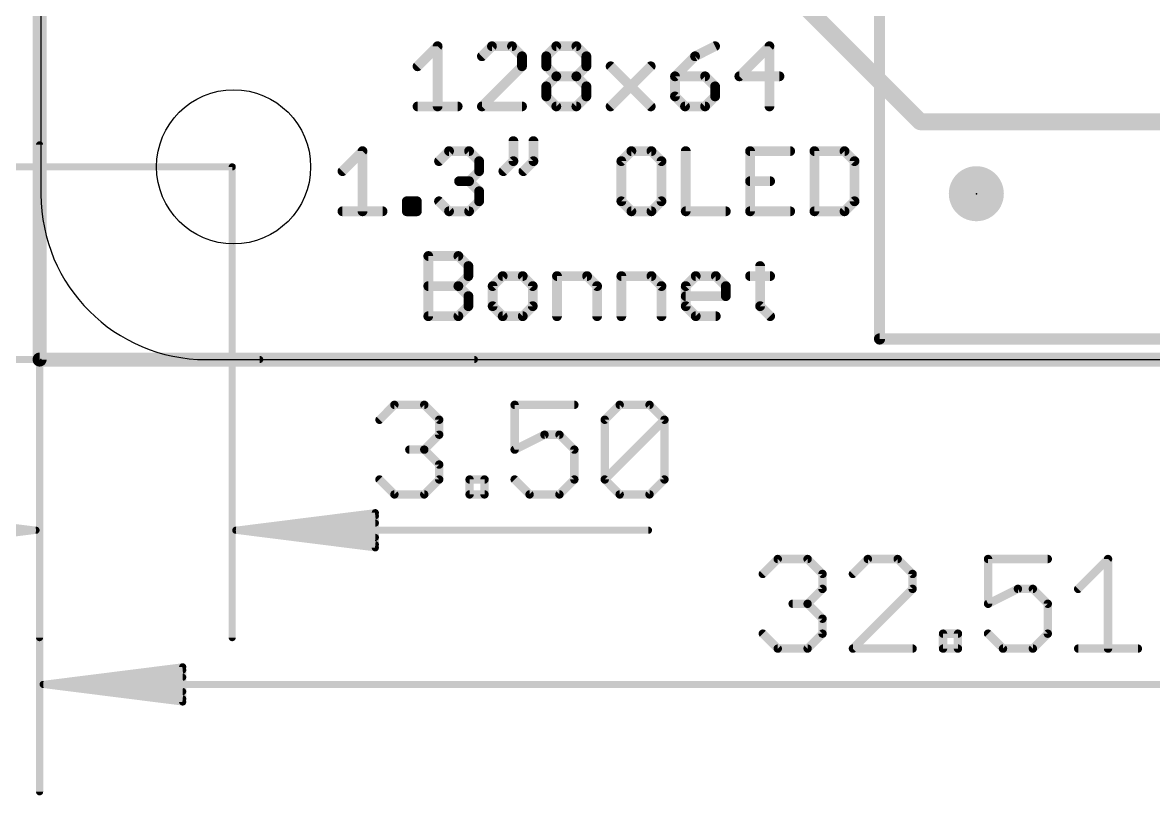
# Model space of a CAD drawing. Extents: x -10.9 to 75.6, y -7.9 to 39.
# Drawn here: x -0.31 to 20.24, y -7.92 to 6.12 of the extents above; entities that cross this region are included whole.
import ezdxf

# ---------------------------------------------------------------- set-up
doc = ezdxf.new("R2010")
doc.units = 0
for name, color, linetype in [('1', 12, 'CONTINUOUS'), ('16', 132, 'CONTINUOUS'), ('20', 53, 'CONTINUOUS'), ('21', 40, 'CONTINUOUS'), ('23', 53, 'CONTINUOUS'), ('47', 253, 'CONTINUOUS')]:
    doc.layers.add(name, color=color, linetype=linetype)

# ---------------------------------------------------------------- blocks, each defined once
blk = doc.blocks.new('PIE')
at = {"const_width": 0.5}
blk.add_lwpolyline([(0, -0.25, 1), (0, 0.25, 1), (0, -0.25)], format="xyb", dxfattribs=at)

msp = doc.modelspace()

# ---------------------------------------------------------------- linework, layer by layer
at = {"layer": '1', "const_width": 0.254}
for points in [[(0, 30.48), (0, 0)], [(0, 0), (65.278, 0)]]:
    msp.add_lwpolyline(points, dxfattribs=at)
at = {"layer": '1', "const_width": 0.127}
for points in [[(0, 0.0635, 1), (0, -0.0635)], [(-0.0635, 0, 1), (0.0635, 0)]]:
    msp.add_lwpolyline(points, format="xyb", dxfattribs=at)
at = {"layer": '16', "const_width": 0.3048}
for points in [[(1.524, 18.796), (16.002, 4.318)], [(16.002, 4.318), (31.115, 4.318)]]:
    msp.add_lwpolyline(points, dxfattribs=at)
at = {"layer": '16', "const_width": 0.1524}
for points in [[(16.002, 4.3942, 1), (16.002, 4.2418)], [(15.9481, 4.2641, 1), (16.0559, 4.3719)]]:
    msp.add_lwpolyline(points, format="xyb", dxfattribs=at)
at = {"layer": '20'}
for p, q in [((0.0254, 27.6604), (0.0254, 3)), ((3.0254, 0), (62.0254, 0))]:
    msp.add_line(p, q, dxfattribs=at)
msp.add_circle((3.5254, 3.5), 1.4, dxfattribs=at)
msp.add_arc((3.0254, 3), 3, 180, 270, dxfattribs=at)
at = {"layer": '21'}
for points, const_width in [([(15.262, 0.374), (15.262, 23.374)], 0.2032), ([(6.8677, 5.3262), (7.2321, 5.6905)], 0.1778), ([(7.2321, 5.6905), (7.2321, 4.5974)], 0.1778), ([(8.2193, 5.6905), (8.0371, 5.5083)], 0.1778), ([(8.5837, 5.6905), (8.2193, 5.6905)], 0.1778), ([(8.7659, 5.5083), (8.5837, 5.6905)], 0.1778), ([(9.2065, 5.5083), (9.3887, 5.6905)], 0.1778), ([(9.3887, 5.6905), (9.7531, 5.6905)], 0.1778), ([(9.7531, 5.6905), (9.9352, 5.5083)], 0.1778), ([(12.274, 5.6905), (11.9097, 5.5083)], 0.1778), ([(13.2613, 5.6905), (12.7147, 5.144)], 0.1778), ([(13.2613, 4.5974), (13.2613, 5.6905)], 0.1778), ([(8.7659, 5.3262), (8.7659, 5.5083)], 0.1778), ([(9.2065, 5.3262), (9.2065, 5.5083)], 0.1778), ([(9.9352, 5.5083), (9.9352, 5.3262)], 0.1778), ([(11.9097, 5.5083), (11.5453, 5.144)], 0.1778), ([(8.0371, 4.5974), (8.7659, 5.3262)], 0.1778), ([(9.3887, 5.144), (9.2065, 5.3262)], 0.1778), ([(9.9352, 5.3262), (9.7531, 5.144)], 0.1778), ([(10.3759, 5.3262), (11.1046, 4.5974)], 0.1778), ([(10.3759, 4.5974), (11.1046, 5.3262)], 0.1778), ([(9.2065, 4.9618), (9.3887, 5.144)], 0.1778), ([(9.3887, 5.144), (9.7531, 5.144)], 0.1778), ([(9.7531, 5.144), (9.9352, 4.9618)], 0.1778), ([(11.5453, 5.144), (11.5453, 4.7796)], 0.1778), ([(12.0919, 5.144), (11.5453, 5.144)], 0.1778), ([(12.274, 4.9618), (12.0919, 5.144)], 0.1778), ([(12.7147, 5.144), (13.4434, 5.144)], 0.1778), ([(9.2065, 4.7796), (9.2065, 4.9618)], 0.1778), ([(9.9352, 4.9618), (9.9352, 4.7796)], 0.1778), ([(12.274, 4.7796), (12.274, 4.9618)], 0.1778), ([(9.3887, 4.5974), (9.2065, 4.7796)], 0.1778), ([(9.9352, 4.7796), (9.7531, 4.5974)], 0.1778), ([(11.5453, 4.7796), (11.7275, 4.5974)], 0.1778), ([(12.0919, 4.5974), (12.274, 4.7796)], 0.1778), ([(6.8677, 4.5974), (7.5965, 4.5974)], 0.1778), ([(8.7659, 4.5974), (8.0371, 4.5974)], 0.1778), ([(9.7531, 4.5974), (9.3887, 4.5974)], 0.1778), ([(11.7275, 4.5974), (12.0919, 4.5974)], 0.1778), ([(8.6091, 3.9677), (8.6091, 3.6033)], 0.1778), ([(8.9735, 3.9677), (8.9735, 3.6033)], 0.1778), ([(5.5034, 3.4212), (5.8678, 3.7855)], 0.1778), ([(5.8678, 3.7855), (5.8678, 2.6924)], 0.1778), ([(7.2575, 3.6033), (7.4397, 3.7855)], 0.1778), ([(7.4397, 3.7855), (7.8041, 3.7855)], 0.1778), ([(7.8041, 3.7855), (7.9863, 3.6033)], 0.1778), ([(10.753, 3.7855), (10.5708, 3.6033)], 0.1778), ([(11.1174, 3.7855), (10.753, 3.7855)], 0.1778), ([(11.2995, 3.6033), (11.1174, 3.7855)], 0.1778), ([(11.7402, 3.7855), (11.7402, 2.6924)], 0.1778), ([(13.6383, 3.7855), (12.9096, 3.7855)], 0.1778), ([(12.9096, 3.7855), (12.9096, 2.6924)], 0.1778), ([(14.079, 3.7855), (14.079, 2.6924)], 0.1778), ([(14.6255, 3.7855), (14.079, 3.7855)], 0.1778), ([(14.8077, 3.6033), (14.6255, 3.7855)], 0.1778), ([(7.9863, 3.4212), (7.8041, 3.239)], 0.1778), ([(7.9863, 3.6033), (7.9863, 3.4212)], 0.1778), ([(8.6091, 3.6033), (8.4269, 3.4212)], 0.1778), ([(8.9735, 3.6033), (8.7913, 3.4212)], 0.1778), ([(10.5708, 3.6033), (10.5708, 2.8746)], 0.1778), ([(11.2995, 2.8746), (11.2995, 3.6033)], 0.1778), ([(14.8077, 2.8746), (14.8077, 3.6033)], 0.1778), ([(7.8041, 3.239), (7.6219, 3.239)], 0.1778), ([(7.8041, 3.239), (7.9863, 3.0568)], 0.1778), ([(12.9096, 3.239), (13.274, 3.239)], 0.1778), ([(7.9863, 3.0568), (7.9863, 2.8746)], 0.1778), ([(6.6728, 2.6924), (6.6728, 2.8746)], 0.1778), ([(6.6728, 2.8746), (6.855, 2.8746)], 0.1778), ([(6.855, 2.8746), (6.855, 2.6924)], 0.1778), ([(7.4397, 2.6924), (7.2575, 2.8746)], 0.1778), ([(7.9863, 2.8746), (7.8041, 2.6924)], 0.1778), ([(10.5708, 2.8746), (10.753, 2.6924)], 0.1778), ([(11.1174, 2.6924), (11.2995, 2.8746)], 0.1778), ([(14.6255, 2.6924), (14.8077, 2.8746)], 0.1778), ([(5.5034, 2.6924), (6.2322, 2.6924)], 0.1778), ([(6.855, 2.6924), (6.6728, 2.6924)], 0.1778), ([(7.8041, 2.6924), (7.4397, 2.6924)], 0.1778), ([(10.753, 2.6924), (11.1174, 2.6924)], 0.1778), ([(11.7402, 2.6924), (12.4689, 2.6924)], 0.1778), ([(12.9096, 2.6924), (13.6383, 2.6924)], 0.1778), ([(14.079, 2.6924), (14.6255, 2.6924)], 0.1778), ([(7.0626, 0.7874), (7.0626, 1.8805)], 0.1778), ([(7.0626, 1.8805), (7.6092, 1.8805)], 0.1778), ([(7.6092, 1.8805), (7.7914, 1.6983)], 0.1778), ([(7.7914, 1.6983), (7.7914, 1.5162)], 0.1778), ([(13.0918, 1.6983), (13.0918, 0.9696)], 0.1778), ([(7.7914, 1.5162), (7.6092, 1.334)], 0.1778), ([(8.4142, 1.5162), (8.232, 1.334)], 0.1778), ([(8.7786, 1.5162), (8.4142, 1.5162)], 0.1778), ([(8.9608, 1.334), (8.7786, 1.5162)], 0.1778), ([(9.4014, 0.7874), (9.4014, 1.5162)], 0.1778), ([(9.4014, 1.5162), (9.948, 1.5162)], 0.1778), ([(9.948, 1.5162), (10.1301, 1.334)], 0.1778), ([(10.5708, 0.7874), (10.5708, 1.5162)], 0.1778), ([(10.5708, 1.5162), (11.1174, 1.5162)], 0.1778), ([(11.1174, 1.5162), (11.2995, 1.334)], 0.1778), ([(11.7402, 1.334), (11.9224, 1.5162)], 0.1778), ([(11.9224, 1.5162), (12.2868, 1.5162)], 0.1778), ([(12.2868, 1.5162), (12.4689, 1.334)], 0.1778), ([(12.9096, 1.5162), (13.274, 1.5162)], 0.1778), ([(7.0626, 1.334), (7.6092, 1.334)], 0.1778), ([(7.6092, 1.334), (7.7914, 1.1518)], 0.1778), ([(7.7914, 1.1518), (7.7914, 0.9696)], 0.1778), ([(8.232, 1.334), (8.232, 0.9696)], 0.1778), ([(8.9608, 0.9696), (8.9608, 1.334)], 0.1778), ([(10.1301, 1.334), (10.1301, 0.7874)], 0.1778), ([(11.2995, 1.334), (11.2995, 0.7874)], 0.1778), ([(11.7402, 0.9696), (11.7402, 1.334)], 0.1778), ([(12.4689, 1.1518), (11.7402, 1.1518)], 0.1778), ([(12.4689, 1.334), (12.4689, 1.1518)], 0.1778), ([(7.7914, 0.9696), (7.6092, 0.7874)], 0.1778), ([(8.232, 0.9696), (8.4142, 0.7874)], 0.1778), ([(8.7786, 0.7874), (8.9608, 0.9696)], 0.1778), ([(11.9224, 0.7874), (11.7402, 0.9696)], 0.1778), ([(13.0918, 0.9696), (13.274, 0.7874)], 0.1778), ([(7.6092, 0.7874), (7.0626, 0.7874)], 0.1778), ([(8.4142, 0.7874), (8.7786, 0.7874)], 0.1778), ([(12.2868, 0.7874), (11.9224, 0.7874)], 0.1778), ([(49.762, 0.374), (15.262, 0.374)], 0.2032)]:
    msp.add_lwpolyline(points, dxfattribs=dict(at, const_width=const_width))
for points, const_width in [([(7.2765, 5.6905, 1), (7.1876, 5.6905)], 0.0889), ([(7.2635, 5.6591, 1), (7.2006, 5.722)], 0.0889), ([(8.2193, 5.735, 1), (8.2193, 5.6461)], 0.0889), ([(8.2507, 5.6591, 1), (8.1879, 5.722)], 0.0889), ([(8.6151, 5.722, 1), (8.5522, 5.6591)], 0.0889), ([(8.5837, 5.6461, 1), (8.5837, 5.735)], 0.0889), ([(9.3887, 5.735, 1), (9.3887, 5.6461)], 0.0889), ([(9.4201, 5.6591, 1), (9.3573, 5.722)], 0.0889), ([(9.7845, 5.722, 1), (9.7216, 5.6591)], 0.0889), ([(9.7531, 5.6461, 1), (9.7531, 5.735)], 0.0889), ([(12.2939, 5.6508, 1), (12.2542, 5.7303)], 0.0889), ([(13.3057, 5.6905, 1), (13.2168, 5.6905)], 0.0889), ([(13.2927, 5.6591, 1), (13.2298, 5.722)], 0.0889), ([(8.0057, 5.5398, 1), (8.0685, 5.4769)], 0.0889), ([(8.8103, 5.5083, 1), (8.7214, 5.5083)], 0.0889), ([(8.7344, 5.4769, 1), (8.7973, 5.5398)], 0.0889), ([(9.2509, 5.5083, 1), (9.162, 5.5083)], 0.0889), ([(9.1751, 5.5398, 1), (9.2379, 5.4769)], 0.0889), ([(9.9797, 5.5083, 1), (9.8908, 5.5083)], 0.0889), ([(9.9038, 5.4769, 1), (9.9667, 5.5398)], 0.0889), ([(11.8898, 5.5481, 1), (11.9295, 5.4686)], 0.0889), ([(11.9411, 5.4769, 1), (11.8782, 5.5398)], 0.0889), ([(6.8363, 5.3576, 1), (6.8991, 5.2947)], 0.0889), ([(8.7214, 5.3262, 1), (8.8103, 5.3262)], 0.0889), ([(8.7973, 5.2947, 1), (8.7344, 5.3576)], 0.0889), ([(9.2379, 5.3576, 1), (9.1751, 5.2947)], 0.0889), ([(9.162, 5.3262, 1), (9.2509, 5.3262)], 0.0889), ([(9.8908, 5.3262, 1), (9.9797, 5.3262)], 0.0889), ([(9.9667, 5.2947, 1), (9.9038, 5.3576)], 0.0889), ([(10.4073, 5.3576, 1), (10.3445, 5.2947)], 0.0889), ([(11.1361, 5.2947, 1), (11.0732, 5.3576)], 0.0889), ([(9.3887, 5.1884, 1), (9.3887, 5.0995)], 0.0889), ([(9.4201, 5.1125, 1), (9.3573, 5.1754)], 0.0889), ([(9.3573, 5.1125, 1), (9.4201, 5.1754)], 0.0889), ([(9.7845, 5.1754, 1), (9.7216, 5.1125)], 0.0889), ([(9.7216, 5.1754, 1), (9.7845, 5.1125)], 0.0889), ([(9.7531, 5.0995, 1), (9.7531, 5.1884)], 0.0889), ([(11.5897, 5.144, 1), (11.5008, 5.144)], 0.0889), ([(11.5453, 5.1884, 1), (11.5453, 5.0995)], 0.0889), ([(11.5139, 5.1754, 1), (11.5767, 5.1125)], 0.0889), ([(12.1233, 5.1754, 1), (12.0604, 5.1125)], 0.0889), ([(12.0919, 5.0995, 1), (12.0919, 5.1884)], 0.0889), ([(12.7147, 5.1884, 1), (12.7147, 5.0995)], 0.0889), ([(12.6833, 5.1754, 1), (12.7461, 5.1125)], 0.0889), ([(13.4434, 5.0995, 1), (13.4434, 5.1884)], 0.0889), ([(9.2509, 4.9618, 1), (9.162, 4.9618)], 0.0889), ([(9.1751, 4.9932, 1), (9.2379, 4.9303)], 0.0889), ([(9.9797, 4.9618, 1), (9.8908, 4.9618)], 0.0889), ([(9.9038, 4.9303, 1), (9.9667, 4.9932)], 0.0889), ([(12.3185, 4.9618, 1), (12.2296, 4.9618)], 0.0889), ([(12.2426, 4.9303, 1), (12.3055, 4.9932)], 0.0889), ([(9.2379, 4.811, 1), (9.1751, 4.7482)], 0.0889), ([(9.162, 4.7796, 1), (9.2509, 4.7796)], 0.0889), ([(9.8908, 4.7796, 1), (9.9797, 4.7796)], 0.0889), ([(9.9667, 4.7482, 1), (9.9038, 4.811)], 0.0889), ([(11.5008, 4.7796, 1), (11.5897, 4.7796)], 0.0889), ([(11.5767, 4.811, 1), (11.5139, 4.7482)], 0.0889), ([(12.2296, 4.7796, 1), (12.3185, 4.7796)], 0.0889), ([(12.3055, 4.7482, 1), (12.2426, 4.811)], 0.0889), ([(6.8677, 4.6419, 1), (6.8677, 4.553)], 0.0889), ([(7.1876, 4.5974, 1), (7.2765, 4.5974)], 0.0889), ([(7.5965, 4.553, 1), (7.5965, 4.6419)], 0.0889), ([(8.0371, 4.6419, 1), (8.0371, 4.553)], 0.0889), ([(8.0057, 4.6288, 1), (8.0685, 4.566)], 0.0889), ([(8.7659, 4.553, 1), (8.7659, 4.6419)], 0.0889), ([(9.3887, 4.6419, 1), (9.3887, 4.553)], 0.0889), ([(9.3573, 4.566, 1), (9.4201, 4.6288)], 0.0889), ([(9.7216, 4.6288, 1), (9.7845, 4.566)], 0.0889), ([(9.7531, 4.553, 1), (9.7531, 4.6419)], 0.0889), ([(10.3445, 4.6288, 1), (10.4073, 4.566)], 0.0889), ([(11.0732, 4.566, 1), (11.1361, 4.6288)], 0.0889), ([(11.7275, 4.6419, 1), (11.7275, 4.553)], 0.0889), ([(11.696, 4.566, 1), (11.7589, 4.6288)], 0.0889), ([(12.0604, 4.6288, 1), (12.1233, 4.566)], 0.0889), ([(12.0919, 4.553, 1), (12.0919, 4.6419)], 0.0889), ([(13.2168, 4.5974, 1), (13.3057, 4.5974)], 0.0889), ([(8.6535, 3.9677, 1), (8.5646, 3.9677)], 0.0889), ([(9.0179, 3.9677, 1), (8.929, 3.9677)], 0.0889), ([(5.9122, 3.7855, 1), (5.8233, 3.7855)], 0.0889), ([(5.8992, 3.7541, 1), (5.8363, 3.817)], 0.0889), ([(7.4397, 3.83, 1), (7.4397, 3.7411)], 0.0889), ([(7.4711, 3.7541, 1), (7.4083, 3.817)], 0.0889), ([(7.8355, 3.817, 1), (7.7726, 3.7541)], 0.0889), ([(7.8041, 3.7411, 1), (7.8041, 3.83)], 0.0889), ([(10.753, 3.83, 1), (10.753, 3.7411)], 0.0889), ([(10.7844, 3.7541, 1), (10.7215, 3.817)], 0.0889), ([(11.1488, 3.817, 1), (11.0859, 3.7541)], 0.0889), ([(11.1174, 3.7411, 1), (11.1174, 3.83)], 0.0889), ([(11.7846, 3.7855, 1), (11.6957, 3.7855)], 0.0889), ([(12.954, 3.7855, 1), (12.8651, 3.7855)], 0.0889), ([(12.9096, 3.83, 1), (12.9096, 3.7411)], 0.0889), ([(13.6383, 3.7411, 1), (13.6383, 3.83)], 0.0889), ([(14.1234, 3.7855, 1), (14.0345, 3.7855)], 0.0889), ([(14.079, 3.83, 1), (14.079, 3.7411)], 0.0889), ([(14.657, 3.817, 1), (14.5941, 3.7541)], 0.0889), ([(14.6255, 3.7411, 1), (14.6255, 3.83)], 0.0889), ([(5.472, 3.4526, 1), (5.5348, 3.3897)], 0.0889), ([(7.2261, 3.6348, 1), (7.2889, 3.5719)], 0.0889), ([(8.0307, 3.6033, 1), (7.9418, 3.6033)], 0.0889), ([(7.9548, 3.5719, 1), (8.0177, 3.6348)], 0.0889), ([(8.0177, 3.3897, 1), (7.9548, 3.4526)], 0.0889), ([(8.3955, 3.4526, 1), (8.4583, 3.3897)], 0.0889), ([(8.5646, 3.6033, 1), (8.6535, 3.6033)], 0.0889), ([(8.6405, 3.5719, 1), (8.5777, 3.6348)], 0.0889), ([(8.7598, 3.4526, 1), (8.8227, 3.3897)], 0.0889), ([(8.929, 3.6033, 1), (9.0179, 3.6033)], 0.0889), ([(9.0049, 3.5719, 1), (8.942, 3.6348)], 0.0889), ([(10.6152, 3.6033, 1), (10.5263, 3.6033)], 0.0889), ([(10.5394, 3.6348, 1), (10.6022, 3.5719)], 0.0889), ([(11.344, 3.6033, 1), (11.2551, 3.6033)], 0.0889), ([(11.2681, 3.5719, 1), (11.331, 3.6348)], 0.0889), ([(14.8522, 3.6033, 1), (14.7633, 3.6033)], 0.0889), ([(14.7763, 3.5719, 1), (14.8392, 3.6348)], 0.0889), ([(7.6219, 3.2834, 1), (7.6219, 3.1945)], 0.0889), ([(7.8355, 3.2704, 1), (7.7726, 3.2075)], 0.0889), ([(7.7726, 3.2704, 1), (7.8355, 3.2075)], 0.0889), ([(7.8041, 3.1945, 1), (7.8041, 3.2834)], 0.0889), ([(7.9418, 3.4212, 1), (8.0307, 3.4212)], 0.0889), ([(12.9096, 3.2834, 1), (12.9096, 3.1945)], 0.0889), ([(13.274, 3.1945, 1), (13.274, 3.2834)], 0.0889), ([(8.0307, 3.0568, 1), (7.9418, 3.0568)], 0.0889), ([(7.9548, 3.0253, 1), (8.0177, 3.0882)], 0.0889), ([(6.6728, 2.919, 1), (6.6728, 2.8301)], 0.0889), ([(6.7173, 2.8746, 1), (6.6284, 2.8746)], 0.0889), ([(6.8994, 2.8746, 1), (6.8105, 2.8746)], 0.0889), ([(6.855, 2.8301, 1), (6.855, 2.919)], 0.0889), ([(7.2889, 2.906, 1), (7.2261, 2.8432)], 0.0889), ([(7.9418, 2.8746, 1), (8.0307, 2.8746)], 0.0889), ([(8.0177, 2.8432, 1), (7.9548, 2.906)], 0.0889), ([(10.6022, 2.906, 1), (10.5394, 2.8432)], 0.0889), ([(10.5263, 2.8746, 1), (10.6152, 2.8746)], 0.0889), ([(11.2551, 2.8746, 1), (11.344, 2.8746)], 0.0889), ([(11.331, 2.8432, 1), (11.2681, 2.906)], 0.0889), ([(14.7633, 2.8746, 1), (14.8522, 2.8746)], 0.0889), ([(14.8392, 2.8432, 1), (14.7763, 2.906)], 0.0889), ([(5.5034, 2.7369, 1), (5.5034, 2.648)], 0.0889), ([(5.8233, 2.6924, 1), (5.9122, 2.6924)], 0.0889), ([(6.2322, 2.648, 1), (6.2322, 2.7369)], 0.0889), ([(6.6728, 2.7369, 1), (6.6728, 2.648)], 0.0889), ([(6.6284, 2.6924, 1), (6.7173, 2.6924)], 0.0889), ([(6.8105, 2.6924, 1), (6.8994, 2.6924)], 0.0889), ([(6.855, 2.648, 1), (6.855, 2.7369)], 0.0889), ([(7.4397, 2.7369, 1), (7.4397, 2.648)], 0.0889), ([(7.4083, 2.661, 1), (7.4711, 2.7238)], 0.0889), ([(7.7726, 2.7238, 1), (7.8355, 2.661)], 0.0889), ([(7.8041, 2.648, 1), (7.8041, 2.7369)], 0.0889), ([(10.753, 2.7369, 1), (10.753, 2.648)], 0.0889), ([(10.7215, 2.661, 1), (10.7844, 2.7238)], 0.0889), ([(11.0859, 2.7238, 1), (11.1488, 2.661)], 0.0889), ([(11.1174, 2.648, 1), (11.1174, 2.7369)], 0.0889), ([(11.7402, 2.7369, 1), (11.7402, 2.648)], 0.0889), ([(11.6957, 2.6924, 1), (11.7846, 2.6924)], 0.0889), ([(12.4689, 2.648, 1), (12.4689, 2.7369)], 0.0889), ([(12.8651, 2.6924, 1), (12.954, 2.6924)], 0.0889), ([(12.9096, 2.7369, 1), (12.9096, 2.648)], 0.0889), ([(13.6383, 2.648, 1), (13.6383, 2.7369)], 0.0889), ([(14.0345, 2.6924, 1), (14.1234, 2.6924)], 0.0889), ([(14.079, 2.7369, 1), (14.079, 2.648)], 0.0889), ([(14.5941, 2.7238, 1), (14.657, 2.661)], 0.0889), ([(14.6255, 2.648, 1), (14.6255, 2.7369)], 0.0889), ([(7.1071, 1.8805, 1), (7.0182, 1.8805)], 0.0889), ([(7.0626, 1.925, 1), (7.0626, 1.8361)], 0.0889), ([(7.6406, 1.912, 1), (7.5777, 1.8491)], 0.0889), ([(7.6092, 1.8361, 1), (7.6092, 1.925)], 0.0889), ([(7.8358, 1.6983, 1), (7.7469, 1.6983)], 0.0889), ([(7.7599, 1.6669, 1), (7.8228, 1.7298)], 0.0889), ([(13.1362, 1.6983, 1), (13.0473, 1.6983)], 0.0889), ([(7.7469, 1.5162, 1), (7.8358, 1.5162)], 0.0889), ([(7.8228, 1.4847, 1), (7.7599, 1.5476)], 0.0889), ([(8.4142, 1.5606, 1), (8.4142, 1.4717)], 0.0889), ([(8.4456, 1.4847, 1), (8.3828, 1.5476)], 0.0889), ([(8.81, 1.5476, 1), (8.7471, 1.4847)], 0.0889), ([(8.7786, 1.4717, 1), (8.7786, 1.5606)], 0.0889), ([(9.4458, 1.5162, 1), (9.3569, 1.5162)], 0.0889), ([(9.4014, 1.5606, 1), (9.4014, 1.4717)], 0.0889), ([(9.9794, 1.5476, 1), (9.9165, 1.4847)], 0.0889), ([(9.948, 1.4717, 1), (9.948, 1.5606)], 0.0889), ([(10.6152, 1.5162, 1), (10.5263, 1.5162)], 0.0889), ([(10.5708, 1.5606, 1), (10.5708, 1.4717)], 0.0889), ([(11.1488, 1.5476, 1), (11.0859, 1.4847)], 0.0889), ([(11.1174, 1.4717, 1), (11.1174, 1.5606)], 0.0889), ([(11.9224, 1.5606, 1), (11.9224, 1.4717)], 0.0889), ([(11.9538, 1.4847, 1), (11.8909, 1.5476)], 0.0889), ([(12.3182, 1.5476, 1), (12.2553, 1.4847)], 0.0889), ([(12.2868, 1.4717, 1), (12.2868, 1.5606)], 0.0889), ([(12.9096, 1.5606, 1), (12.9096, 1.4717)], 0.0889), ([(13.274, 1.4717, 1), (13.274, 1.5606)], 0.0889), ([(7.0626, 1.3784, 1), (7.0626, 1.2895)], 0.0889), ([(7.6406, 1.3654, 1), (7.5777, 1.3025)], 0.0889), ([(7.5777, 1.3654, 1), (7.6406, 1.3025)], 0.0889), ([(7.6092, 1.2895, 1), (7.6092, 1.3784)], 0.0889), ([(7.8358, 1.1518, 1), (7.7469, 1.1518)], 0.0889), ([(8.2764, 1.334, 1), (8.1875, 1.334)], 0.0889), ([(8.2006, 1.3654, 1), (8.2634, 1.3025)], 0.0889), ([(9.0052, 1.334, 1), (8.9163, 1.334)], 0.0889), ([(8.9293, 1.3025, 1), (8.9922, 1.3654)], 0.0889), ([(10.1746, 1.334, 1), (10.0857, 1.334)], 0.0889), ([(10.0987, 1.3025, 1), (10.1616, 1.3654)], 0.0889), ([(11.344, 1.334, 1), (11.2551, 1.334)], 0.0889), ([(11.2681, 1.3025, 1), (11.331, 1.3654)], 0.0889), ([(11.7846, 1.334, 1), (11.6957, 1.334)], 0.0889), ([(11.7088, 1.3654, 1), (11.7716, 1.3025)], 0.0889), ([(11.7402, 1.1962, 1), (11.7402, 1.1073)], 0.0889), ([(12.5134, 1.334, 1), (12.4245, 1.334)], 0.0889), ([(12.4375, 1.3025, 1), (12.5004, 1.3654)], 0.0889), ([(12.4689, 1.1073, 1), (12.4689, 1.1962)], 0.0889), ([(7.7599, 1.1203, 1), (7.8228, 1.1832)], 0.0889), ([(7.8228, 0.9382, 1), (7.7599, 1.001)], 0.0889), ([(8.2634, 1.001, 1), (8.2006, 0.9382)], 0.0889), ([(8.9922, 0.9382, 1), (8.9293, 1.001)], 0.0889), ([(11.7716, 1.001, 1), (11.7088, 0.9382)], 0.0889), ([(12.4245, 1.1518, 1), (12.5134, 1.1518)], 0.0889), ([(13.1232, 1.001, 1), (13.0603, 0.9382)], 0.0889), ([(7.0626, 0.8318, 1), (7.0626, 0.7429)], 0.0889), ([(7.0182, 0.7874, 1), (7.1071, 0.7874)], 0.0889), ([(7.5777, 0.8188, 1), (7.6406, 0.756)], 0.0889), ([(7.6092, 0.7429, 1), (7.6092, 0.8318)], 0.0889), ([(7.7469, 0.9696, 1), (7.8358, 0.9696)], 0.0889), ([(8.1875, 0.9696, 1), (8.2764, 0.9696)], 0.0889), ([(8.4142, 0.8318, 1), (8.4142, 0.7429)], 0.0889), ([(8.3828, 0.756, 1), (8.4456, 0.8188)], 0.0889), ([(8.7471, 0.8188, 1), (8.81, 0.756)], 0.0889), ([(8.7786, 0.7429, 1), (8.7786, 0.8318)], 0.0889), ([(8.9163, 0.9696, 1), (9.0052, 0.9696)], 0.0889), ([(9.3569, 0.7874, 1), (9.4458, 0.7874)], 0.0889), ([(10.0857, 0.7874, 1), (10.1746, 0.7874)], 0.0889), ([(10.5263, 0.7874, 1), (10.6152, 0.7874)], 0.0889), ([(11.2551, 0.7874, 1), (11.344, 0.7874)], 0.0889), ([(11.6957, 0.9696, 1), (11.7846, 0.9696)], 0.0889), ([(11.9224, 0.8318, 1), (11.9224, 0.7429)], 0.0889), ([(11.8909, 0.756, 1), (11.9538, 0.8188)], 0.0889), ([(12.2868, 0.7429, 1), (12.2868, 0.8318)], 0.0889), ([(13.0473, 0.9696, 1), (13.1362, 0.9696)], 0.0889), ([(13.2425, 0.756, 1), (13.3054, 0.8188)], 0.0889), ([(15.262, 0.4248, 1), (15.262, 0.3232)], 0.1016), ([(15.2112, 0.374, 1), (15.3128, 0.374)], 0.1016)]:
    msp.add_lwpolyline(points, format="xyb", dxfattribs=dict(at, const_width=const_width))
at = {"layer": '23'}
for p in [(17.0208, 3.0122), (0.0254, 0)]:
    msp.add_point(p, dxfattribs=at)
at = {"layer": '47'}
for points, const_width in [([(0, 13.1), (0, -7.85)], 0.13), ([(0, 3.9), (0, -5.05)], 0.13), ([(3.5, 3.5), (-4.05, 3.5)], 0.13), ([(3.5, 3.5), (3.5, -5.05)], 0.13), ([(37.3, 0), (-10.45, 0)], 0.13), ([(7.9, 0), (-6.75, 0)], 0.13), ([(4, 0), (-4.05, 0)], 0.13), ([(6.1762, -1.0935), (6.4474, -0.8223)], 0.1524), ([(6.4474, -0.8223), (6.9897, -0.8223)], 0.1524), ([(6.9897, -0.8223), (7.2609, -1.0935)], 0.1524), ([(9.7166, -0.8223), (8.6319, -0.8223)], 0.1524), ([(8.6319, -0.8223), (8.6319, -1.6358)], 0.1524), ([(10.2691, -1.0935), (10.5403, -0.8223)], 0.1524), ([(10.5403, -0.8223), (11.0826, -0.8223)], 0.1524), ([(11.0826, -0.8223), (11.3537, -1.0935)], 0.1524), ([(7.2609, -1.0935), (7.2609, -1.3646)], 0.1524), ([(10.2691, -2.1781), (10.2691, -1.0935)], 0.1524), ([(10.2691, -2.1781), (11.3537, -1.0935)], 0.1524), ([(11.3537, -1.0935), (11.3537, -2.1781)], 0.1524), ([(7.2609, -1.3646), (6.9897, -1.6358)], 0.1524), ([(8.6319, -1.6358), (9.1743, -1.3646)], 0.1524), ([(9.1743, -1.3646), (9.4454, -1.3646)], 0.1524), ([(9.4454, -1.3646), (9.7166, -1.6358)], 0.1524), ([(6.9897, -1.6358), (6.7185, -1.6358)], 0.1524), ([(6.9897, -1.6358), (7.2609, -1.907)], 0.1524), ([(9.7166, -1.6358), (9.7166, -2.1781)], 0.1524), ([(7.2609, -1.907), (7.2609, -2.1781)], 0.1524), ([(6.4474, -2.4493), (6.1762, -2.1781)], 0.1524), ([(7.2609, -2.1781), (6.9897, -2.4493)], 0.1524), ([(7.8134, -2.4493), (7.8134, -2.1781)], 0.1524), ([(7.8134, -2.1781), (8.0845, -2.1781)], 0.1524), ([(8.0845, -2.1781), (8.0845, -2.4493)], 0.1524), ([(8.9031, -2.4493), (8.6319, -2.1781)], 0.1524), ([(9.7166, -2.1781), (9.4454, -2.4493)], 0.1524), ([(10.5403, -2.4493), (10.2691, -2.1781)], 0.1524), ([(11.3537, -2.1781), (11.0826, -2.4493)], 0.1524), ([(6.9897, -2.4493), (6.4474, -2.4493)], 0.1524), ([(8.0845, -2.4493), (7.8134, -2.4493)], 0.1524), ([(9.4454, -2.4493), (8.9031, -2.4493)], 0.1524), ([(11.0826, -2.4493), (10.5403, -2.4493)], 0.1524), ([(-0.065, -3.1), (-2.6, -2.7808)], 0.13), ([(-0.065, -3.1), (-2.6, -2.84)], 0.13), ([(3.565, -3.1), (6.1, -2.7808)], 0.13), ([(3.565, -3.1), (6.1, -2.84)], 0.13), ([(6.1, -2.7808), (6.1, -3.4192)], 0.13), ([(-0.065, -3.1), (-5.2, -3.1)], 0.13), ([(-0.065, -3.1), (-2.6, -2.97)], 0.13), ([(-2.6, -3.4192), (-0.065, -3.1)], 0.13), ([(-2.6, -3.23), (-0.065, -3.1)], 0.13), ([(-2.6, -3.36), (-0.065, -3.1)], 0.13), ([(3.565, -3.1), (6.1, -2.97)], 0.13), ([(3.565, -3.1), (11.0628, -3.1)], 0.13), ([(6.1, -3.4192), (3.565, -3.1)], 0.13), ([(6.1, -3.23), (3.565, -3.1)], 0.13), ([(6.1, -3.36), (3.565, -3.1)], 0.13), ([(13.1412, -3.8935), (13.4124, -3.6223)], 0.1524), ([(13.4124, -3.6223), (13.9547, -3.6223)], 0.1524), ([(13.9547, -3.6223), (14.2259, -3.8935)], 0.1524), ([(15.0495, -3.6223), (14.7784, -3.8935)], 0.1524), ([(15.5919, -3.6223), (15.0495, -3.6223)], 0.1524), ([(15.863, -3.8935), (15.5919, -3.6223)], 0.1524), ([(18.3188, -3.6223), (17.2341, -3.6223)], 0.1524), ([(17.2341, -3.6223), (17.2341, -4.4358)], 0.1524), ([(18.8712, -4.1646), (19.4136, -3.6223)], 0.1524), ([(19.4136, -3.6223), (19.4136, -5.2493)], 0.1524), ([(14.2259, -3.8935), (14.2259, -4.1646)], 0.1524), ([(15.863, -4.1646), (15.863, -3.8935)], 0.1524), ([(14.2259, -4.1646), (13.9547, -4.4358)], 0.1524), ([(14.7784, -5.2493), (15.863, -4.1646)], 0.1524), ([(17.2341, -4.4358), (17.7764, -4.1646)], 0.1524), ([(17.7764, -4.1646), (18.0476, -4.1646)], 0.1524), ([(18.0476, -4.1646), (18.3188, -4.4358)], 0.1524), ([(13.9547, -4.4358), (13.6835, -4.4358)], 0.1524), ([(13.9547, -4.4358), (14.2259, -4.707)], 0.1524), ([(18.3188, -4.4358), (18.3188, -4.9781)], 0.1524), ([(14.2259, -4.707), (14.2259, -4.9781)], 0.1524), ([(13.4124, -5.2493), (13.1412, -4.9781)], 0.1524), ([(14.2259, -4.9781), (13.9547, -5.2493)], 0.1524), ([(16.4155, -5.2493), (16.4155, -4.9781)], 0.1524), ([(16.4155, -4.9781), (16.6867, -4.9781)], 0.1524), ([(16.6867, -4.9781), (16.6867, -5.2493)], 0.1524), ([(17.5053, -5.2493), (17.2341, -4.9781)], 0.1524), ([(18.3188, -4.9781), (18.0476, -5.2493)], 0.1524), ([(13.9547, -5.2493), (13.4124, -5.2493)], 0.1524), ([(15.863, -5.2493), (14.7784, -5.2493)], 0.1524), ([(16.6867, -5.2493), (16.4155, -5.2493)], 0.1524), ([(18.0476, -5.2493), (17.5053, -5.2493)], 0.1524), ([(18.8712, -5.2493), (19.9559, -5.2493)], 0.1524), ([(0.065, -5.9), (2.6, -5.5808)], 0.13), ([(2.6, -5.5808), (2.6, -6.2192)], 0.13), ([(0.065, -5.9), (2.6, -5.64)], 0.13), ([(0.065, -5.9), (2.6, -5.77)], 0.13), ([(0.065, -5.9), (32.447, -5.9)], 0.13), ([(2.6, -6.2192), (0.065, -5.9)], 0.13), ([(2.6, -6.03), (0.065, -5.9)], 0.13), ([(2.6, -6.16), (0.065, -5.9)], 0.13)]:
    msp.add_lwpolyline(points, dxfattribs=dict(at, const_width=const_width))
for points, const_width in [([(0.0325, 3.9, 1), (-0.0325, 3.9)], 0.065), ([(3.5325, 3.5, 1), (3.4675, 3.5)], 0.065), ([(3.5, 3.4675, 1), (3.5, 3.5325)], 0.065), ([(4, -0.0325, 1), (4, 0.0325)], 0.065), ([(7.9, -0.0325, 1), (7.9, 0.0325)], 0.065), ([(6.4474, -0.7842, 1), (6.4474, -0.8604)], 0.0762), ([(6.4743, -0.8493, 1), (6.4204, -0.7954)], 0.0762), ([(7.0166, -0.7954, 1), (6.9628, -0.8493)], 0.0762), ([(6.9897, -0.8604, 1), (6.9897, -0.7842)], 0.0762), ([(8.6319, -0.7842, 1), (8.6319, -0.8604)], 0.0762), ([(8.67, -0.8223, 1), (8.5938, -0.8223)], 0.0762), ([(9.7166, -0.8604, 1), (9.7166, -0.7842)], 0.0762), ([(10.5403, -0.7842, 1), (10.5403, -0.8604)], 0.0762), ([(10.5672, -0.8493, 1), (10.5133, -0.7954)], 0.0762), ([(11.1095, -0.7954, 1), (11.0556, -0.8493)], 0.0762), ([(11.0826, -0.8604, 1), (11.0826, -0.7842)], 0.0762), ([(7.299, -1.0935, 1), (7.2228, -1.0935)], 0.0762), ([(10.3072, -1.0935, 1), (10.231, -1.0935)], 0.0762), ([(11.3918, -1.0935, 1), (11.3156, -1.0935)], 0.0762), ([(11.3807, -1.1204, 1), (11.3268, -1.0665)], 0.0762), ([(6.1493, -1.0665, 1), (6.2031, -1.1204)], 0.0762), ([(7.2339, -1.1204, 1), (7.2878, -1.0665)], 0.0762), ([(10.2421, -1.0665, 1), (10.296, -1.1204)], 0.0762), ([(11.3268, -1.1204, 1), (11.3807, -1.0665)], 0.0762), ([(7.2228, -1.3646, 1), (7.299, -1.3646)], 0.0762), ([(7.2878, -1.3916, 1), (7.2339, -1.3377)], 0.0762), ([(9.1743, -1.3265, 1), (9.1743, -1.4027)], 0.0762), ([(9.1913, -1.3987, 1), (9.1572, -1.3306)], 0.0762), ([(9.4724, -1.3377, 1), (9.4185, -1.3916)], 0.0762), ([(9.4454, -1.4027, 1), (9.4454, -1.3265)], 0.0762), ([(6.7185, -1.5977, 1), (6.7185, -1.6739)], 0.0762), ([(7.0166, -1.6089, 1), (6.9628, -1.6627)], 0.0762), ([(6.9628, -1.6089, 1), (7.0166, -1.6627)], 0.0762), ([(6.9897, -1.6739, 1), (6.9897, -1.5977)], 0.0762), ([(8.6149, -1.6017, 1), (8.649, -1.6699)], 0.0762), ([(8.5938, -1.6358, 1), (8.67, -1.6358)], 0.0762), ([(9.7547, -1.6358, 1), (9.6785, -1.6358)], 0.0762), ([(9.6897, -1.6627, 1), (9.7435, -1.6089)], 0.0762), ([(7.299, -1.907, 1), (7.2228, -1.907)], 0.0762), ([(7.2339, -1.9339, 1), (7.2878, -1.88)], 0.0762), ([(6.2031, -2.1512, 1), (6.1493, -2.2051)], 0.0762), ([(7.2228, -2.1781, 1), (7.299, -2.1781)], 0.0762), ([(7.2878, -2.2051, 1), (7.2339, -2.1512)], 0.0762), ([(7.8515, -2.1781, 1), (7.7753, -2.1781)], 0.0762), ([(7.8134, -2.14, 1), (7.8134, -2.2162)], 0.0762), ([(8.1226, -2.1781, 1), (8.0464, -2.1781)], 0.0762), ([(8.0845, -2.2162, 1), (8.0845, -2.14)], 0.0762), ([(8.6589, -2.1512, 1), (8.605, -2.2051)], 0.0762), ([(9.6785, -2.1781, 1), (9.7547, -2.1781)], 0.0762), ([(9.7435, -2.2051, 1), (9.6897, -2.1512)], 0.0762), ([(10.296, -2.1512, 1), (10.2421, -2.2051)], 0.0762), ([(10.2421, -2.1512, 1), (10.296, -2.2051)], 0.0762), ([(10.231, -2.1781, 1), (10.3072, -2.1781)], 0.0762), ([(11.3156, -2.1781, 1), (11.3918, -2.1781)], 0.0762), ([(11.3807, -2.2051, 1), (11.3268, -2.1512)], 0.0762), ([(6.4474, -2.4112, 1), (6.4474, -2.4874)], 0.0762), ([(6.4204, -2.4762, 1), (6.4743, -2.4224)], 0.0762), ([(6.9628, -2.4224, 1), (7.0166, -2.4762)], 0.0762), ([(6.9897, -2.4874, 1), (6.9897, -2.4112)], 0.0762), ([(7.8134, -2.4112, 1), (7.8134, -2.4874)], 0.0762), ([(7.7753, -2.4493, 1), (7.8515, -2.4493)], 0.0762), ([(8.0464, -2.4493, 1), (8.1226, -2.4493)], 0.0762), ([(8.0845, -2.4874, 1), (8.0845, -2.4112)], 0.0762), ([(8.9031, -2.4112, 1), (8.9031, -2.4874)], 0.0762), ([(8.8762, -2.4762, 1), (8.93, -2.4224)], 0.0762), ([(9.4185, -2.4224, 1), (9.4724, -2.4762)], 0.0762), ([(9.4454, -2.4874, 1), (9.4454, -2.4112)], 0.0762), ([(10.5403, -2.4112, 1), (10.5403, -2.4874)], 0.0762), ([(10.5133, -2.4762, 1), (10.5672, -2.4224)], 0.0762), ([(11.0556, -2.4224, 1), (11.1095, -2.4762)], 0.0762), ([(11.0826, -2.4874, 1), (11.0826, -2.4112)], 0.0762), ([(6.1325, -2.7808, 1), (6.0675, -2.7808)], 0.065), ([(6.1041, -2.813, 1), (6.0959, -2.7485)], 0.065), ([(6.1033, -2.8723, 1), (6.0967, -2.8077)], 0.065), ([(-0.0609, -3.1322, 1), (-0.0691, -3.0678)], 0.065), ([(-0.0691, -3.1322, 1), (-0.0609, -3.0678)], 0.065), ([(-0.0617, -3.1323, 1), (-0.0683, -3.0677)], 0.065), ([(-0.0683, -3.1323, 1), (-0.0617, -3.0677)], 0.065), ([(-0.0667, -3.1325, 1), (-0.0633, -3.0675)], 0.065), ([(-0.0633, -3.1325, 1), (-0.0667, -3.0675)], 0.065), ([(-0.065, -3.1325, 1), (-0.065, -3.0675)], 0.065), ([(3.565, -3.0675, 1), (3.565, -3.1325)], 0.065), ([(3.5691, -3.0678, 1), (3.5609, -3.1322)], 0.065), ([(3.5633, -3.0675, 1), (3.5667, -3.1325)], 0.065), ([(3.5667, -3.0675, 1), (3.5633, -3.1325)], 0.065), ([(3.5683, -3.0677, 1), (3.5617, -3.1323)], 0.065), ([(3.5617, -3.0677, 1), (3.5683, -3.1323)], 0.065), ([(3.5609, -3.0678, 1), (3.5691, -3.1322)], 0.065), ([(6.1017, -3.0025, 1), (6.0983, -2.9375)], 0.065), ([(11.0628, -3.1325, 1), (11.0628, -3.0675)], 0.065), ([(6.0983, -3.2625, 1), (6.1017, -3.1975)], 0.065), ([(6.0675, -3.4192, 1), (6.1325, -3.4192)], 0.065), ([(6.0959, -3.4515, 1), (6.1041, -3.387)], 0.065), ([(6.0967, -3.3923, 1), (6.1033, -3.3277)], 0.065), ([(13.4124, -3.5842, 1), (13.4124, -3.6604)], 0.0762), ([(13.4393, -3.6493, 1), (13.3854, -3.5954)], 0.0762), ([(13.9816, -3.5954, 1), (13.9278, -3.6493)], 0.0762), ([(13.9547, -3.6604, 1), (13.9547, -3.5842)], 0.0762), ([(15.0495, -3.5842, 1), (15.0495, -3.6604)], 0.0762), ([(15.0765, -3.6493, 1), (15.0226, -3.5954)], 0.0762), ([(15.6188, -3.5954, 1), (15.5649, -3.6493)], 0.0762), ([(15.5919, -3.6604, 1), (15.5919, -3.5842)], 0.0762), ([(17.2341, -3.5842, 1), (17.2341, -3.6604)], 0.0762), ([(17.2722, -3.6223, 1), (17.196, -3.6223)], 0.0762), ([(18.3188, -3.6604, 1), (18.3188, -3.5842)], 0.0762), ([(19.4517, -3.6223, 1), (19.3755, -3.6223)], 0.0762), ([(19.4405, -3.6493, 1), (19.3866, -3.5954)], 0.0762), ([(13.1143, -3.8665, 1), (13.1681, -3.9204)], 0.0762), ([(14.264, -3.8935, 1), (14.1878, -3.8935)], 0.0762), ([(14.1989, -3.9204, 1), (14.2528, -3.8665)], 0.0762), ([(14.7514, -3.8665, 1), (14.8053, -3.9204)], 0.0762), ([(15.9011, -3.8935, 1), (15.8249, -3.8935)], 0.0762), ([(15.8361, -3.9204, 1), (15.89, -3.8665)], 0.0762), ([(14.2528, -4.1916, 1), (14.1989, -4.1377)], 0.0762), ([(15.89, -4.1916, 1), (15.8361, -4.1377)], 0.0762), ([(17.7764, -4.1265, 1), (17.7764, -4.2027)], 0.0762), ([(17.7935, -4.1987, 1), (17.7594, -4.1306)], 0.0762), ([(18.0745, -4.1377, 1), (18.0206, -4.1916)], 0.0762), ([(18.0476, -4.2027, 1), (18.0476, -4.1265)], 0.0762), ([(18.8443, -4.1377, 1), (18.8982, -4.1916)], 0.0762), ([(14.1878, -4.1646, 1), (14.264, -4.1646)], 0.0762), ([(15.8249, -4.1646, 1), (15.9011, -4.1646)], 0.0762), ([(13.6835, -4.3977, 1), (13.6835, -4.4739)], 0.0762), ([(13.9816, -4.4089, 1), (13.9278, -4.4627)], 0.0762), ([(13.9278, -4.4089, 1), (13.9816, -4.4627)], 0.0762), ([(13.9547, -4.4739, 1), (13.9547, -4.3977)], 0.0762), ([(17.2171, -4.4017, 1), (17.2511, -4.4699)], 0.0762), ([(17.196, -4.4358, 1), (17.2722, -4.4358)], 0.0762), ([(18.3569, -4.4358, 1), (18.2807, -4.4358)], 0.0762), ([(18.2918, -4.4627, 1), (18.3457, -4.4089)], 0.0762), ([(14.264, -4.707, 1), (14.1878, -4.707)], 0.0762), ([(14.1989, -4.7339, 1), (14.2528, -4.68)], 0.0762), ([(13.1681, -4.9512, 1), (13.1143, -5.0051)], 0.0762), ([(14.2528, -5.0051, 1), (14.1989, -4.9512)], 0.0762), ([(16.4536, -4.9781, 1), (16.3774, -4.9781)], 0.0762), ([(16.4155, -4.94, 1), (16.4155, -5.0162)], 0.0762), ([(16.7248, -4.9781, 1), (16.6486, -4.9781)], 0.0762), ([(16.6867, -5.0162, 1), (16.6867, -4.94)], 0.0762), ([(17.261, -4.9512, 1), (17.2071, -5.0051)], 0.0762), ([(18.3457, -5.0051, 1), (18.2918, -4.9512)], 0.0762), ([(-0.0325, -5.05, 1), (0.0325, -5.05)], 0.065), ([(3.4675, -5.05, 1), (3.5325, -5.05)], 0.065), ([(14.1878, -4.9781, 1), (14.264, -4.9781)], 0.0762), ([(18.2807, -4.9781, 1), (18.3569, -4.9781)], 0.0762), ([(13.4124, -5.2112, 1), (13.4124, -5.2874)], 0.0762), ([(13.3854, -5.2762, 1), (13.4393, -5.2224)], 0.0762), ([(13.9278, -5.2224, 1), (13.9816, -5.2762)], 0.0762), ([(13.9547, -5.2874, 1), (13.9547, -5.2112)], 0.0762), ([(14.7784, -5.2112, 1), (14.7784, -5.2874)], 0.0762), ([(14.7514, -5.2224, 1), (14.8053, -5.2762)], 0.0762), ([(15.863, -5.2874, 1), (15.863, -5.2112)], 0.0762), ([(16.4155, -5.2112, 1), (16.4155, -5.2874)], 0.0762), ([(16.3774, -5.2493, 1), (16.4536, -5.2493)], 0.0762), ([(16.6486, -5.2493, 1), (16.7248, -5.2493)], 0.0762), ([(16.6867, -5.2874, 1), (16.6867, -5.2112)], 0.0762), ([(17.5053, -5.2112, 1), (17.5053, -5.2874)], 0.0762), ([(17.4783, -5.2762, 1), (17.5322, -5.2224)], 0.0762), ([(18.0206, -5.2224, 1), (18.0745, -5.2762)], 0.0762), ([(18.0476, -5.2874, 1), (18.0476, -5.2112)], 0.0762), ([(18.8712, -5.2112, 1), (18.8712, -5.2874)], 0.0762), ([(19.3755, -5.2493, 1), (19.4517, -5.2493)], 0.0762), ([(19.9559, -5.2874, 1), (19.9559, -5.2112)], 0.0762), ([(2.6325, -5.5808, 1), (2.5675, -5.5808)], 0.065), ([(2.6041, -5.613, 1), (2.5959, -5.5485)], 0.065), ([(2.6033, -5.6723, 1), (2.5967, -5.6077)], 0.065), ([(2.6017, -5.8025, 1), (2.5983, -5.7375)], 0.065), ([(0.065, -5.8675, 1), (0.065, -5.9325)], 0.065), ([(0.0691, -5.8678, 1), (0.0609, -5.9322)], 0.065), ([(0.0633, -5.8675, 1), (0.0667, -5.9325)], 0.065), ([(0.0667, -5.8675, 1), (0.0633, -5.9325)], 0.065), ([(0.0683, -5.8677, 1), (0.0617, -5.9323)], 0.065), ([(0.0617, -5.8677, 1), (0.0683, -5.9323)], 0.065), ([(0.0609, -5.8678, 1), (0.0691, -5.9322)], 0.065), ([(2.5959, -6.2515, 1), (2.6041, -6.187)], 0.065), ([(2.5967, -6.1923, 1), (2.6033, -6.1277)], 0.065), ([(2.5983, -6.0625, 1), (2.6017, -5.9975)], 0.065), ([(2.5675, -6.2192, 1), (2.6325, -6.2192)], 0.065), ([(-0.0325, -7.85, 1), (0.0325, -7.85)], 0.065)]:
    msp.add_lwpolyline(points, format="xyb", dxfattribs=dict(at, const_width=const_width))

# ---------------------------------------------------------------- block references
at = {"layer": '1'}
msp.add_blockref('PIE', (17.0208, 3.0122), dxfattribs=at)

doc.saveas('drawing.dxf')
